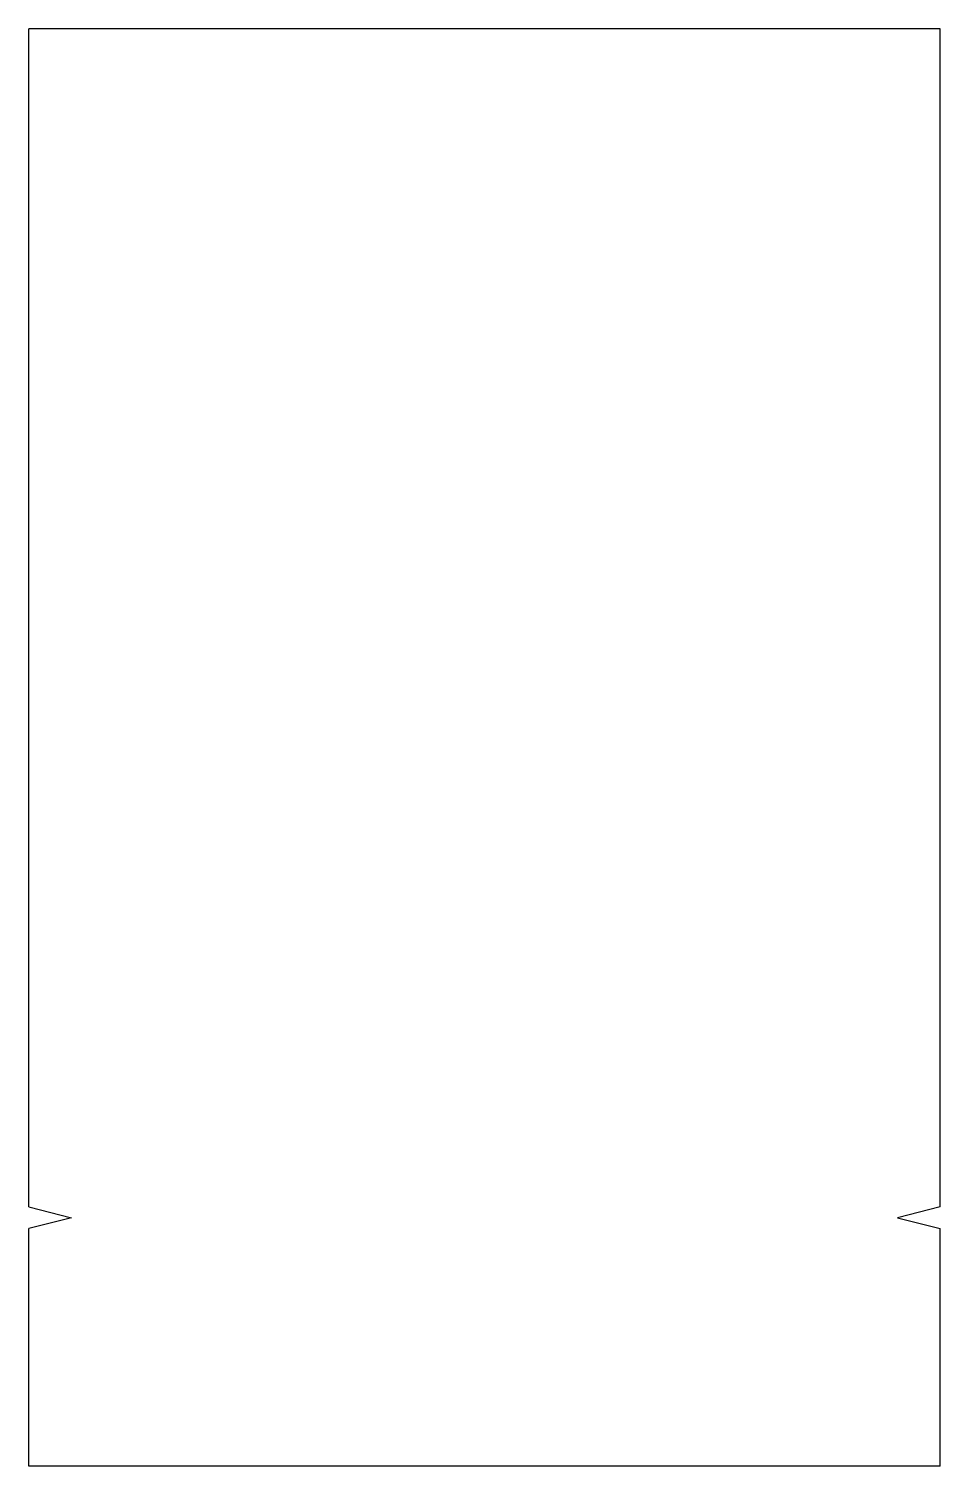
# Model space of a CAD drawing. Extents: x 751 to 921, y 5700 to 5968.
import ezdxf

# ---------------------------------------------------------------- set-up
doc = ezdxf.new("R2010")
doc.units = 0
doc.layers.get('0').update_dxf_attribs({"linetype": 'CONTINUOUS'})

msp = doc.modelspace()

# ---------------------------------------------------------------- linework, layer by layer
for p, q in [((921.01, 5968.07), (751.01, 5968.07)), ((751.01, 5748.38), (751.01, 5968.07)), ((921.01, 5748.38), (921.01, 5968.07)), ((751.01, 5748.38), (759.01, 5746.38)), ((921.01, 5748.38), (913.01, 5746.38)), ((759.01, 5746.38), (751.01, 5744.38)), ((751.01, 5700.03), (751.01, 5744.38)), ((913.01, 5746.38), (921.01, 5744.38)), ((921.01, 5700.03), (921.01, 5744.38)), ((921.01, 5700.03), (751.01, 5700.03))]:
    msp.add_line(p, q)

doc.saveas('drawing.dxf')
